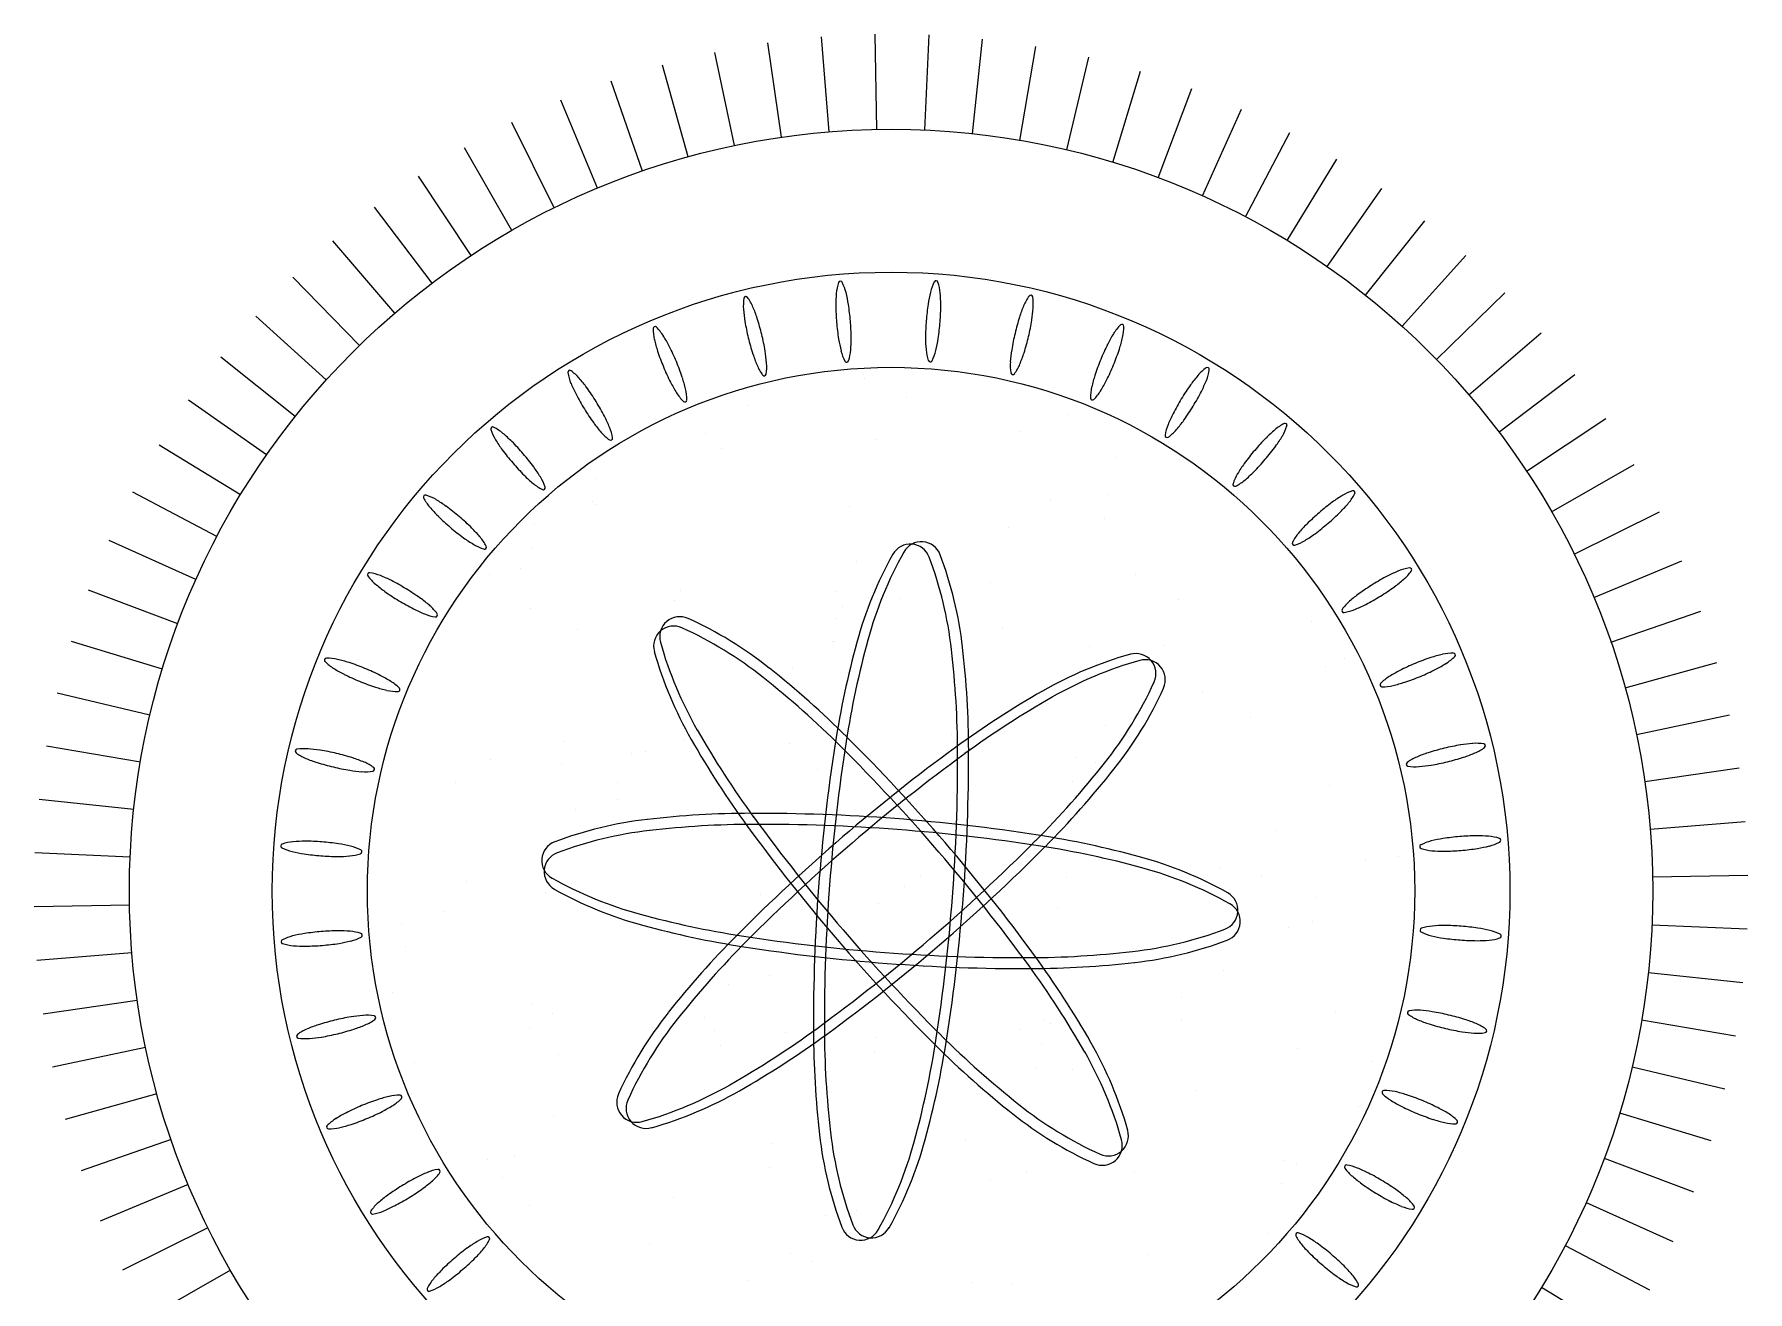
# Model space of a CAD drawing. Header units: millimetres. Extents: x 577 to 2337, y 236 to 943.
# Drawn here: x 748.008 to 749.727, y 696.23 to 697.491 of the extents above; entities that cross this region are included whole.
import ezdxf

# ---------------------------------------------------------------- set-up
doc = ezdxf.new("R2010")
doc.units = ezdxf.units.MM
doc.header["$LTSCALE"] = 0.01
doc.layers.add('06-Furn', color=4, linetype='Continuous')

# ---------------------------------------------------------------- blocks, each defined once
blk = doc.blocks.new('A$C05094BA9')
at = {"layer": '06-Furn', "color": 243}
for p, q in [((0.7497, 1.6156), (0.736, 1.7102)), ((0.7974, 1.621), (0.7896, 1.7162)), ((0.8453, 1.6234), (0.8436, 1.7189)), ((0.8933, 1.6228), (0.8976, 1.7182)), ((0.9412, 1.6192), (0.9514, 1.7141)), ((0.9887, 1.6125), (1.0049, 1.7067)), ((0.6558, 1.5959), (0.6303, 1.688)), ((0.7024, 1.6073), (0.6828, 1.7007)), ((1.0358, 1.6029), (1.0578, 1.6959)), ((0.61, 1.5817), (0.5788, 1.672)), ((1.0821, 1.5904), (1.1099, 1.6818)), ((0.5651, 1.5646), (0.5283, 1.6527)), ((1.1276, 1.575), (1.1611, 1.6644)), ((1.172, 1.5567), (1.211, 1.6439)), ((0.5214, 1.5447), (0.4791, 1.6304)), ((1.2151, 1.5357), (1.2596, 1.6203)), ((0.479, 1.5221), (0.4315, 1.605)), ((1.2569, 1.5121), (1.3066, 1.5936)), ((0.4382, 1.4969), (0.3855, 1.5766)), ((1.2971, 1.4858), (1.3518, 1.5641)), ((0.399, 1.4692), (0.3414, 1.5454)), ((1.3356, 1.4571), (1.3951, 1.5318)), ((0.3616, 1.4391), (0.2994, 1.5116)), ((1.3721, 1.426), (1.4362, 1.4969)), ((0.3262, 1.4067), (0.2595, 1.4751)), ((1.4067, 1.3927), (1.4751, 1.4594)), ((0.2929, 1.3721), (0.2221, 1.4362)), ((1.4391, 1.3573), (1.5116, 1.4195)), ((0.2618, 1.3356), (0.1871, 1.3951)), ((1.4692, 1.3199), (1.5454, 1.3775)), ((0.8327, 1.3732), (0.8327, 1.3732)), ((0.2331, 1.2971), (0.1548, 1.3518)), ((0.7156, 1.3463), (0.7156, 1.3463)), ((0.8745, 1.3548), (0.8745, 1.3548)), ((1.0368, 1.3379), (1.0368, 1.3379)), ((1.4969, 1.2807), (1.5766, 1.3334)), ((0.2069, 1.2569), (0.1253, 1.3066)), ((0.6736, 1.3189), (0.6736, 1.3189)), ((0.8441, 1.3122), (0.8441, 1.3122)), ((0.9891, 1.3202), (0.9891, 1.3202)), ((0.6891, 1.3036), (0.6891, 1.3036)), ((1.085, 1.2948), (1.085, 1.2948)), ((0.5632, 1.2734), (0.5632, 1.2734)), ((1.5221, 1.2399), (1.605, 1.2874)), ((0.1832, 1.2151), (0.0987, 1.2596)), ((1.0764, 1.2568), (1.0764, 1.2568)), ((0.5603, 1.2497), (0.5603, 1.2497)), ((0.564, 1.2473), (0.564, 1.2473)), ((0.8174, 1.2452), (0.8174, 1.2452)), ((1.0194, 1.252), (1.0194, 1.252)), ((1.5447, 1.1975), (1.6304, 1.2398)), ((0.5014, 1.2286), (0.5014, 1.2286)), ((0.9774, 1.2246), (0.9774, 1.2246)), ((1.0735, 1.2331), (1.0735, 1.2331)), ((0.1622, 1.172), (0.075, 1.211)), ((0.4985, 1.2045), (0.4985, 1.2045)), ((0.8247, 1.1903), (0.8247, 1.1903)), ((1.5646, 1.1538), (1.6527, 1.1906)), ((0.4565, 1.1771), (0.4565, 1.1771)), ((0.4875, 1.1829), (0.4875, 1.1829)), ((1.1044, 1.1767), (1.1044, 1.1767)), ((1.2665, 1.1856), (1.2665, 1.1856)), ((0.1439, 1.1276), (0.0545, 1.1611)), ((0.6485, 1.1614), (0.6485, 1.1614)), ((0.8045, 1.1601), (0.8045, 1.1601)), ((0.8679, 1.153), (0.8679, 1.153)), ((0.9594, 1.1687), (0.9594, 1.1687)), ((1.148, 1.1519), (1.148, 1.1519)), ((0.4974, 1.1432), (0.4974, 1.1432)), ((0.6424, 1.1512), (0.6424, 1.1512)), ((0.8108, 1.1445), (0.8108, 1.1445)), ((1.5817, 1.109), (1.672, 1.1402)), ((0.5449, 1.1217), (0.5449, 1.1217)), ((0.804, 1.1333), (0.804, 1.1333)), ((0.9718, 1.1231), (0.9718, 1.1231)), ((1.2813, 1.1302), (1.2813, 1.1302)), ((0.1285, 1.0821), (0.0372, 1.1099)), ((0.8011, 1.1096), (0.8011, 1.1096)), ((0.8023, 1.1102), (0.8023, 1.1102)), ((1.0582, 1.105), (1.0582, 1.105)), ((1.1341, 1.1062), (1.1341, 1.1062)), ((1.3172, 1.1166), (1.3172, 1.1166)), ((1.2951, 1.0848), (1.2951, 1.0848)), ((1.3143, 1.0929), (1.3143, 1.0929)), ((1.5959, 1.0631), (1.688, 1.0886)), ((0.7604, 1.0827), (0.7604, 1.0827)), ((0.116, 1.0358), (0.0231, 1.0578)), ((1.1718, 1.0586), (1.1718, 1.0586)), ((1.2198, 1.0331), (1.2198, 1.0331)), ((1.6073, 1.0165), (1.7007, 1.0361)), ((0.9198, 1.0166), (0.9198, 1.0166)), ((1.0748, 1.0251), (1.0748, 1.0251)), ((0.1064, 0.9887), (0.0122, 1.0049)), ((0.5315, 1.0098), (0.5315, 1.0098)), ((0.6127, 0.9996), (0.6127, 0.9996)), ((0.6508, 1.0112), (0.6508, 1.0112)), ((0.7577, 1.0076), (0.7577, 1.0076)), ((0.4578, 0.9911), (0.4578, 0.9911)), ((0.5287, 0.9861), (0.5287, 0.9861)), ((0.5987, 0.9969), (0.5987, 0.9969)), ((0.7857, 0.9815), (0.7857, 0.9815)), ((1.0448, 0.9931), (1.0448, 0.9931)), ((1.0642, 0.9884), (1.0642, 0.9884)), ((1.6156, 0.9692), (1.7102, 0.9829)), ((0.4225, 0.968), (0.4225, 0.968)), ((0.5853, 0.9683), (0.5853, 0.9683)), ((1.0419, 0.9694), (1.0419, 0.9694)), ((1.299, 0.9649), (1.299, 0.9649)), ((0.0998, 0.9412), (0.0048, 0.9514)), ((0.5848, 0.9512), (0.5848, 0.9512)), ((0.922, 0.9586), (0.922, 0.9586)), ((0.5433, 0.9409), (0.5433, 0.9409)), ((1.621, 0.9215), (1.7162, 0.9293)), ((1.2453, 0.9202), (1.2453, 0.9202)), ((0.0961, 0.8933), (0.0007, 0.8976)), ((1.3681, 0.894), (1.3681, 0.894)), ((1.0691, 0.8914), (1.0691, 0.8914)), ((1.1901, 0.8816), (1.1901, 0.8816)), ((1.3351, 0.8896), (1.3351, 0.8896)), ((0.4337, 0.8693), (0.4337, 0.8693)), ((0.873, 0.8641), (0.873, 0.8641)), ((0.8891, 0.874), (0.8891, 0.874)), ((1.0352, 0.873), (1.0352, 0.873)), ((1.2315, 0.8745), (1.2315, 0.8745)), ((1.6234, 0.8736), (1.7189, 0.8753)), ((0.0955, 0.8453), (0, 0.8436)), ((0.5133, 0.8581), (0.5133, 0.8581)), ((0.5731, 0.8475), (0.5731, 0.8475)), ((0.7281, 0.8561), (0.7281, 0.8561)), ((0.7695, 0.8459), (0.7695, 0.8459)), ((0.8471, 0.8465), (0.8471, 0.8465)), ((1.2856, 0.853), (1.2856, 0.853)), ((0.3682, 0.8265), (0.3682, 0.8265)), ((0.411, 0.8386), (0.411, 0.8386)), ((1.0266, 0.8414), (1.0266, 0.8414)), ((1.2827, 0.8293), (1.2827, 0.8293)), ((1.6228, 0.8256), (1.7182, 0.8214)), ((1.2585, 0.8225), (1.2585, 0.8225)), ((0.0979, 0.7974), (0.0027, 0.7896)), ((0.3727, 0.8035), (0.3727, 0.8035)), ((0.7376, 0.775), (0.7376, 0.775)), ((1.193, 0.7796), (1.193, 0.7796)), ((1.6192, 0.7777), (1.7141, 0.7675)), ((0.3589, 0.7578), (0.3589, 0.7578)), ((0.696, 0.7652), (0.696, 0.7652)), ((0.1033, 0.7497), (0.0088, 0.736)), ((0.4999, 0.7462), (0.4999, 0.7462)), ((1.151, 0.7522), (1.151, 0.7522)), ((0.497, 0.7225), (0.497, 0.7225)), ((0.5198, 0.7363), (0.5198, 0.7363)), ((0.672, 0.7321), (0.672, 0.7321)), ((1.0131, 0.7295), (1.0131, 0.7295)), ((1.0193, 0.7269), (1.0193, 0.7269)), ((1.1505, 0.7295), (1.1505, 0.7295)), ((1.3055, 0.7381), (1.3055, 0.7381)), ((1.6125, 0.7302), (1.7067, 0.714)), ((0.6822, 0.7195), (0.6822, 0.7195)), ((0.7541, 0.7179), (0.7541, 0.7179)), ((0.8434, 0.7126), (0.8434, 0.7126)), ((0.9884, 0.7206), (0.9884, 0.7206)), ((1.0103, 0.7058), (1.0103, 0.7058)), ((0.1117, 0.7024), (0.0182, 0.6828)), ((0.5263, 0.6951), (0.5263, 0.6951)), ((0.63, 0.7047), (0.63, 0.7047)), ((0.6885, 0.704), (0.6885, 0.704)), ((0.8431, 0.698), (0.8431, 0.698)), ((1.2674, 0.7012), (1.2674, 0.7012)), ((1.3426, 0.6886), (1.3426, 0.6886)), ((0.3814, 0.6871), (0.3814, 0.6871)), ((1.0055, 0.6812), (1.0055, 0.6812)), ((1.0414, 0.6806), (1.0414, 0.6806)), ((1.6029, 0.6831), (1.6959, 0.6611)), ((0.123, 0.6558), (0.031, 0.6303)), ((1.1664, 0.6597), (1.1664, 0.6597)), ((0.9759, 0.6378), (0.9759, 0.6378)), ((1.3288, 0.6428), (1.3288, 0.6428)), ((1.5904, 0.6368), (1.6818, 0.609)), ((0.5205, 0.6331), (0.5205, 0.6331)), ((0.1373, 0.61), (0.047, 0.5788)), ((0.7407, 0.606), (0.7407, 0.606)), ((0.9339, 0.6104), (0.9339, 0.6104)), ((0.4549, 0.5903), (0.4549, 0.5903)), ((0.4817, 0.5944), (0.4817, 0.5944)), ((1.2539, 0.5893), (1.2539, 0.5893)), ((1.2659, 0.586), (1.2659, 0.586)), ((1.575, 0.5914), (1.6644, 0.5578)), ((0.47, 0.5718), (0.47, 0.5718)), ((0.7379, 0.5823), (0.7379, 0.5823)), ((0.9588, 0.569), (0.9588, 0.569)), ((0.9949, 0.5778), (0.9949, 0.5778)), ((1.1037, 0.577), (1.1037, 0.577)), ((0.1543, 0.5651), (0.0662, 0.5283)), ((0.6417, 0.5515), (0.6417, 0.5515)), ((1.2511, 0.5656), (1.2511, 0.5656)), ((0.4967, 0.5435), (0.4967, 0.5435)), ((0.7933, 0.5335), (0.7933, 0.5335)), ((0.8244, 0.5388), (0.8244, 0.5388)), ((1.5567, 0.547), (1.6439, 0.5079)), ((0.1742, 0.5214), (0.0886, 0.4791)), ((0.4562, 0.5261), (0.4562, 0.5261)), ((1.2378, 0.516), (1.2378, 0.516)), ((0.6171, 0.5046), (0.6171, 0.5046)), ((1.5357, 0.5038), (1.6203, 0.4593)), ((0.7588, 0.496), (0.7588, 0.496)), ((0.7795, 0.4878), (0.7795, 0.4878)), ((1.1166, 0.4952), (1.1166, 0.4952)), ((0.1968, 0.479), (0.114, 0.4315)), ((0.7168, 0.4685), (0.7168, 0.4685)), ((0.9404, 0.4663), (0.9404, 0.4663)), ((0.9815, 0.4659), (0.9815, 0.4659)), ((1.5121, 0.462), (1.5936, 0.4124))]:
    blk.add_line(p, q, dxfattribs=at)
for radius in [0.7641, 0.6208, 0.5253]:
    blk.add_circle((0.8595, 0.8595), radius, dxfattribs=at)
for centre, radius, start, end in [((0.8549, 1.4545), 0.0505, 162.2916, 174.9858), ((0.8087, 1.4693), 0.00199, 94.6588, 162.2916), ((0.8087, 1.4693), 0.00199, 27.0261, 94.6588), ((0.7654, 1.4472), 0.0505, 14.3319, 27.0261), ((0.948, 1.4479), 0.0505, 153.2916, 165.9858), ((0.9047, 1.4697), 0.00199, 85.6588, 153.2916), ((0.9047, 1.4697), 0.00199, 18.0261, 85.6588), ((0.8585, 1.4547), 0.0505, 5.3319, 18.0261), ((0.7618, 1.4465), 0.0505, 171.2916, 183.9858), ((0.7139, 1.4538), 0.00199, 103.6588, 171.2916), ((0.7139, 1.4538), 0.00199, 36.0261, 103.6588), ((0.6746, 1.4253), 0.0505, 23.3319, 36.0261), ((0.608, 1.3965), 0.1231, 17.6974, 23.3319), ((0.9272, 1.4482), 0.1231, 174.9858, 180.6203), ((1.0437, 1.4494), 0.2396, 180.6203, 184.6588), ((0.6951, 1.4293), 0.1231, 8.6974, 14.3319), ((0.5799, 1.4117), 0.2396, 4.6588, 8.6974), ((1.1337, 1.4134), 0.2396, 171.6203, 175.6588), ((1.0185, 1.4303), 0.1231, 165.9858, 171.6203), ((0.6698, 1.4486), 0.2396, 355.6588, 359.6974), ((0.7862, 1.448), 0.1231, 359.6974, 5.3319), ((1.1058, 1.3984), 0.1231, 156.9858, 162.6203), ((1.039, 1.4268), 0.0505, 144.2916, 156.9858), ((0.9996, 1.4551), 0.00199, 76.6588, 144.2916), ((0.9996, 1.4551), 0.00199, 9.0261, 76.6588), ((0.8792, 1.4522), 0.1231, 350.6974, 356.3319), ((0.9517, 1.4475), 0.0505, 356.3319, 9.0261), ((0.8343, 1.4515), 0.1231, 183.9858, 189.6203), ((0.9491, 1.471), 0.2396, 189.6203, 193.6588), ((0.497, 1.3611), 0.2396, 13.6588, 17.6974), ((1.0437, 1.4494), 0.2396, 184.6588, 188.6974), ((0.5799, 1.4117), 0.2396, 0.6203, 4.6588), ((1.1337, 1.4134), 0.2396, 175.6588, 179.6974), ((0.6698, 1.4486), 0.2396, 351.6203, 355.6588), ((1.217, 1.3636), 0.2396, 162.6203, 166.6588), ((0.7643, 1.471), 0.2396, 346.6588, 350.6974), ((1.1255, 1.3918), 0.0505, 135.2916, 147.9858), ((1.091, 1.4259), 0.00199, 67.6588, 135.2916), ((1.091, 1.4259), 0.00199, 0.0261, 67.6588), ((0.6227, 1.4237), 0.00199, 112.6588, 180.2916), ((0.6712, 1.424), 0.0505, 180.2916, 192.9858), ((0.6227, 1.4237), 0.00199, 45.0261, 112.6588), ((0.742, 1.4403), 0.1231, 192.9858, 198.6203), ((0.5884, 1.3894), 0.0505, 32.3319, 45.0261), ((0.527, 1.3506), 0.1231, 26.6974, 32.3319), ((0.9491, 1.471), 0.2396, 193.6588, 197.6974), ((0.497, 1.3611), 0.2396, 9.6203, 13.6588), ((0.9286, 1.4318), 0.1231, 188.6974, 194.3319), ((0.6964, 1.4129), 0.1231, 354.9858, 0.6203), ((1.0172, 1.414), 0.1231, 179.6974, 185.3319), ((0.785, 1.4316), 0.1231, 345.9858, 351.6203), ((1.217, 1.3636), 0.2396, 166.6588, 170.6974), ((0.7643, 1.471), 0.2396, 342.6203, 346.6588), ((1.1871, 1.3533), 0.1231, 147.9858, 153.6203), ((0.9717, 1.4418), 0.1231, 341.6974, 347.3319), ((1.0425, 1.4259), 0.0505, 347.3319, 0.0261), ((0.8523, 1.4775), 0.2396, 198.6203, 202.6588), ((0.423, 1.2983), 0.2396, 22.6588, 26.6974), ((0.8382, 1.4356), 0.1231, 197.6974, 203.3319), ((0.6118, 1.3806), 0.1231, 3.9858, 9.6203), ((0.8582, 1.4139), 0.0505, 194.3319, 207.0261), ((0.7688, 1.4066), 0.0505, 342.2916, 354.9858), ((0.9449, 1.4072), 0.0505, 185.3319, 198.0261), ((0.8555, 1.414), 0.0505, 333.2916, 345.9858), ((1.102, 1.3825), 0.1231, 170.6974, 176.3319), ((0.8754, 1.4362), 0.1231, 336.9858, 342.6203), ((1.2914, 1.3015), 0.2396, 157.6588, 161.6974), ((1.2914, 1.3015), 0.2396, 153.6203, 157.6588), ((0.8611, 1.4784), 0.2396, 337.6588, 341.6974), ((0.5373, 1.3798), 0.00199, 121.6588, 189.2916), ((0.5852, 1.3876), 0.0505, 189.2916, 201.9858), ((0.5373, 1.3798), 0.00199, 54.0261, 121.6588), ((0.5088, 1.3405), 0.0505, 41.3319, 54.0261), ((0.8523, 1.4775), 0.2396, 202.6588, 206.6974), ((0.423, 1.2983), 0.2396, 18.6203, 22.6588), ((0.7715, 1.4068), 0.0505, 203.3319, 216.0261), ((0.7322, 1.3783), 0.00199, 216.0261, 283.6588), ((0.7322, 1.3783), 0.00199, 283.6588, 351.2916), ((0.6843, 1.3856), 0.0505, 351.2916, 3.9858), ((0.815, 1.3918), 0.00199, 207.0261, 274.6588), ((0.815, 1.3918), 0.00199, 274.6588, 342.2916), ((0.8988, 1.3922), 0.00199, 198.0261, 265.6588), ((0.8988, 1.3922), 0.00199, 265.6588, 333.2916), ((1.0296, 1.3871), 0.0505, 176.3319, 189.0261), ((0.9817, 1.3795), 0.00199, 189.0261, 256.6588), ((0.9817, 1.3795), 0.00199, 256.6588, 324.2916), ((0.9423, 1.4078), 0.0505, 324.2916, 336.9858), ((1.1809, 1.3381), 0.1231, 161.6974, 167.3319), ((0.8611, 1.4784), 0.2396, 333.6203, 337.6588), ((1.2603, 1.2959), 0.1231, 138.9858, 144.6203), ((1.2055, 1.3436), 0.0505, 126.2916, 138.9858), ((1.1768, 1.3827), 0.00199, 58.6588, 126.2916), ((1.1289, 1.3903), 0.0505, 338.3319, 351.0261), ((1.1768, 1.3827), 0.00199, 351.0261, 58.6588), ((0.6526, 1.4148), 0.1231, 201.9858, 207.6203), ((0.4543, 1.2925), 0.1231, 35.6974, 41.3319), ((0.3597, 1.2246), 0.2396, 31.6588, 35.6974), ((0.7483, 1.4252), 0.1231, 206.6974, 212.3319), ((0.6869, 1.3863), 0.0505, 212.3319, 225.0261), ((0.5334, 1.3354), 0.1231, 12.9858, 18.6203), ((0.6041, 1.3518), 0.0505, 0.2916, 12.9858), ((1.11, 1.354), 0.0505, 167.3319, 180.0261), ((1.027, 1.3881), 0.0505, 315.2916, 327.9858), ((0.9654, 1.4266), 0.1231, 327.9858, 333.6203), ((1.3553, 1.2285), 0.2396, 144.6203, 148.6588), ((0.9579, 1.4705), 0.2396, 328.6588, 332.6974), ((1.0614, 1.4171), 0.1231, 332.6974, 338.3319), ((0.7558, 1.4688), 0.2396, 207.6203, 211.6588), ((0.7558, 1.4688), 0.2396, 211.6588, 215.6974), ((0.3597, 1.2246), 0.2396, 27.6203, 31.6588), ((0.6526, 1.352), 0.00199, 225.0261, 292.6588), ((0.6526, 1.352), 0.00199, 292.6588, 0.2916), ((1.0615, 1.354), 0.00199, 180.0261, 247.6588), ((1.0615, 1.354), 0.00199, 247.6588, 315.2916), ((1.3553, 1.2285), 0.2396, 148.6588, 152.6974), ((0.9579, 1.4705), 0.2396, 324.6203, 328.6588), ((0.4599, 1.323), 0.00199, 130.6588, 198.2916), ((0.4599, 1.323), 0.00199, 63.0261, 130.6588), ((0.4379, 1.2797), 0.0505, 50.3319, 63.0261), ((0.6612, 1.4008), 0.1231, 215.6974, 221.3319), ((0.4629, 1.2786), 0.1231, 21.9858, 27.6203), ((0.5303, 1.3058), 0.0505, 9.2916, 21.9858), ((1.1843, 1.3087), 0.0505, 158.3319, 171.0261), ((1.2518, 1.2819), 0.1231, 152.6974, 158.3319), ((1.0529, 1.4031), 0.1231, 318.9858, 324.6203), ((1.277, 1.2835), 0.0505, 117.2916, 129.9858), ((1.2086, 1.3416), 0.0505, 329.3319, 342.0261), ((1.2548, 1.3266), 0.00199, 49.6588, 117.2916), ((1.2548, 1.3266), 0.00199, 342.0261, 49.6588), ((0.506, 1.3382), 0.0505, 198.2916, 210.9858), ((0.5682, 1.3756), 0.1231, 210.9858, 216.6203), ((0.3915, 1.2238), 0.1231, 44.6974, 50.3319), ((0.3088, 1.1419), 0.2396, 40.6588, 44.6974), ((0.6066, 1.3529), 0.0505, 221.3319, 234.0261), ((0.5781, 1.3136), 0.00199, 234.0261, 301.6588), ((0.5781, 1.3136), 0.00199, 301.6588, 9.2916), ((1.1364, 1.3163), 0.00199, 171.0261, 238.6588), ((1.1364, 1.3163), 0.00199, 238.6588, 306.2916), ((1.1077, 1.3554), 0.0505, 306.2916, 318.9858), ((1.4069, 1.1464), 0.2396, 135.6203, 139.6588), ((1.3237, 1.2278), 0.1231, 129.9858, 135.6203), ((1.1461, 1.3786), 0.1231, 323.6974, 329.3319), ((0.6617, 1.4451), 0.2396, 216.6203, 220.6588), ((0.3088, 1.1419), 0.2396, 36.6203, 40.6588), ((1.4069, 1.1464), 0.2396, 139.6588, 143.6974), ((1.0523, 1.4476), 0.2396, 315.6203, 319.6588), ((1.0523, 1.4476), 0.2396, 319.6588, 323.6974), ((0.6617, 1.4451), 0.2396, 220.6588, 224.6974), ((0.5789, 1.3631), 0.1231, 224.6974, 230.3319), ((0.4022, 1.2114), 0.1231, 30.9858, 36.6203), ((0.4645, 1.2488), 0.0505, 18.2916, 30.9858), ((1.2506, 1.2524), 0.0505, 149.3319, 162.0261), ((1.313, 1.2153), 0.1231, 143.6974, 149.3319), ((1.1355, 1.3661), 0.1231, 309.9858, 315.6203), ((0.3923, 1.2548), 0.00199, 139.6588, 207.2916), ((0.3923, 1.2548), 0.00199, 72.0261, 139.6588), ((0.3774, 1.2086), 0.0505, 59.3319, 72.0261), ((0.5326, 1.3072), 0.0505, 230.3319, 243.0261), ((0.5106, 1.264), 0.00199, 243.0261, 310.6588), ((0.5106, 1.264), 0.00199, 310.6588, 18.2916), ((1.2044, 1.2674), 0.00199, 162.0261, 229.6588), ((1.2044, 1.2674), 0.00199, 229.6588, 297.2916), ((1.1822, 1.3105), 0.0505, 297.2916, 309.9858), ((1.3756, 1.1507), 0.1231, 120.9858, 126.6203), ((1.3382, 1.213), 0.0505, 108.2916, 120.9858), ((1.2797, 1.281), 0.0505, 320.3319, 333.0261), ((1.323, 1.259), 0.00199, 40.6588, 108.2916), ((1.323, 1.259), 0.00199, 333.0261, 40.6588), ((0.4354, 1.277), 0.0505, 207.2916, 219.9858), ((0.4911, 1.3237), 0.1231, 219.9858, 225.6203), ((0.3403, 1.1461), 0.1231, 53.6974, 59.3319), ((0.2714, 1.0523), 0.2396, 49.6588, 53.6974), ((1.4451, 1.0572), 0.2396, 130.6588, 134.6974), ((1.4451, 1.0572), 0.2396, 126.6203, 130.6588), ((1.1419, 1.4102), 0.2396, 310.6588, 314.6974), ((1.2238, 1.3274), 0.1231, 314.6974, 320.3319), ((0.5725, 1.4069), 0.2396, 225.6203, 229.6588), ((0.5725, 1.4069), 0.2396, 229.6588, 233.6974), ((0.2714, 1.0523), 0.2396, 45.6203, 49.6588), ((0.3528, 1.1355), 0.1231, 39.9858, 45.6203), ((1.3631, 1.14), 0.1231, 134.6974, 140.3319), ((1.1419, 1.4102), 0.2396, 306.6203, 310.6588), ((0.5036, 1.313), 0.1231, 233.6974, 239.3319), ((0.4665, 1.2506), 0.0505, 239.3319, 252.0261), ((0.4085, 1.1822), 0.0505, 27.2916, 39.9858), ((0.4516, 1.2044), 0.00199, 319.6588, 27.2916), ((0.8789, 1.1874), 0.0201, 85.6588, 150.7547), ((0.89, 1.1897), 0.0201, 85.6588, 150.7547), ((0.8789, 1.1874), 0.0201, 20.563, 85.6588), ((0.89, 1.1897), 0.0201, 20.563, 85.6588), ((1.264, 1.2084), 0.00199, 153.0261, 220.6588), ((1.3072, 1.1864), 0.0505, 140.3319, 153.0261), ((1.264, 1.2084), 0.00199, 220.6588, 288.2916), ((1.2488, 1.2544), 0.0505, 288.2916, 300.9858), ((1.2114, 1.3167), 0.1231, 300.9858, 306.6203), ((0.4516, 1.2044), 0.00199, 252.0261, 319.6588), ((1.2028, 1.006), 0.3914, 150.7547, 164.7733), ((1.2139, 1.0083), 0.3914, 150.7547, 164.7733), ((0.5313, 1.057), 0.3914, 6.5444, 20.563), ((0.5424, 1.0593), 0.3914, 6.5444, 20.563), ((0.3362, 1.1768), 0.00199, 148.6588, 216.2916), ((0.3362, 1.1768), 0.00199, 81.0261, 148.6588), ((0.3753, 1.2055), 0.0505, 216.2916, 228.9858), ((0.3287, 1.1289), 0.0505, 68.3319, 81.0261), ((0.3019, 1.0614), 0.1231, 62.6974, 68.3319), ((0.2484, 0.9579), 0.2396, 58.6588, 62.6974), ((1.4688, 0.9632), 0.2396, 117.6203, 121.6588), ((1.4148, 1.0664), 0.1231, 111.9858, 117.6203), ((1.2925, 1.2646), 0.1231, 305.6974, 311.3319), ((1.3876, 1.1337), 0.0505, 99.2916, 111.9858), ((1.3405, 1.2101), 0.0505, 311.3319, 324.0261), ((1.3798, 1.1816), 0.00199, 31.6588, 99.2916), ((1.3798, 1.1816), 0.00199, 324.0261, 31.6588), ((0.423, 1.2603), 0.1231, 228.9858, 234.6203), ((0.4904, 1.3553), 0.2396, 234.6203, 238.6588), ((0.2484, 0.9579), 0.2396, 54.6203, 58.6588), ((0.3159, 1.0529), 0.1231, 48.9858, 54.6203), ((1.4008, 1.0578), 0.1231, 125.6974, 131.3319), ((1.4688, 0.9632), 0.2396, 121.6588, 125.6974), ((1.2246, 1.3592), 0.2396, 297.6203, 301.6588), ((1.2246, 1.3592), 0.2396, 301.6588, 305.6974), ((0.4904, 1.3553), 0.2396, 238.6588, 242.6974), ((0.437, 1.2518), 0.1231, 242.6974, 248.3319), ((0.4102, 1.1843), 0.0505, 248.3319, 261.0261), ((0.3635, 1.1077), 0.0505, 36.2916, 48.9858), ((0.4026, 1.1364), 0.00199, 261.0261, 328.6588), ((0.4026, 1.1364), 0.00199, 328.6588, 36.2916), ((0.6475, 1.1145), 0.0201, 65.563, 130.6588), ((1.3136, 1.1408), 0.00199, 144.0261, 211.6588), ((1.3136, 1.1408), 0.00199, 211.6588, 279.2916), ((1.3529, 1.1123), 0.0505, 131.3319, 144.0261), ((1.3058, 1.1887), 0.0505, 279.2916, 291.9858), ((1.2786, 1.256), 0.1231, 291.9858, 297.6203), ((0.6414, 1.1051), 0.0201, 130.6588, 195.7547), ((0.6475, 1.1145), 0.0201, 130.6588, 195.7547), ((0.6414, 1.1051), 0.0201, 65.563, 130.6588), ((0.4878, 0.7671), 0.3914, 51.5444, 65.563), ((0.4939, 0.7766), 0.3914, 51.5444, 65.563), ((1.0048, 1.2153), 0.3914, 195.7547, 209.7733), ((1.7342, 0.8614), 0.9421, 164.7733, 171.1045), ((1.7452, 0.8637), 0.9421, 164.7733, 171.1045), ((-0.0158, 0.9942), 0.9421, 0.2132, 6.5444), ((-0.0047, 0.9965), 0.9421, 0.2132, 6.5444), ((0.293, 1.091), 0.00199, 157.6588, 225.2916), ((0.293, 1.091), 0.00199, 90.0261, 157.6588), ((0.3272, 1.1255), 0.0505, 225.2916, 237.9858), ((0.2931, 1.0425), 0.0505, 77.3319, 90.0261), ((0.2771, 0.9717), 0.1231, 71.6974, 77.3319), ((0.2406, 0.8611), 0.2396, 67.6588, 71.6974), ((0.9987, 1.2059), 0.3914, 195.7547, 209.7733), ((0.1515, 0.3453), 0.9421, 45.2132, 51.5444), ((1.2059, 0.7203), 0.3914, 105.7547, 119.7733), ((1.2153, 0.7141), 0.3914, 105.7547, 119.7733), ((1.1051, 1.0776), 0.0201, 40.6588, 105.7547), ((1.1145, 1.0714), 0.0201, 40.6588, 105.7547), ((1.1051, 1.0776), 0.0201, 335.563, 40.6588), ((1.1145, 1.0714), 0.0201, 335.563, 40.6588), ((1.4775, 0.8666), 0.2396, 112.6588, 116.6974), ((1.4775, 0.8666), 0.2396, 108.6203, 112.6588), ((1.4403, 0.9769), 0.1231, 102.9858, 108.6203), ((1.3506, 1.1919), 0.1231, 296.6974, 302.3319), ((1.424, 1.0477), 0.0505, 90.2916, 102.9858), ((1.3894, 1.1305), 0.0505, 302.3319, 315.0261), ((1.4237, 1.0962), 0.00199, 22.6588, 90.2916), ((1.4237, 1.0962), 0.00199, 315.0261, 22.6588), ((0.3657, 1.1871), 0.1231, 237.9858, 243.6203), ((0.4174, 1.2914), 0.2396, 243.6203, 247.6588), ((0.4174, 1.2914), 0.2396, 247.6588, 251.6974), ((0.2406, 0.8611), 0.2396, 63.6203, 67.6588), ((0.2923, 0.9654), 0.1231, 57.9858, 63.6203), ((0.3308, 1.027), 0.0505, 45.2916, 57.9858), ((0.1453, 0.3359), 0.9421, 45.2132, 51.5444), ((0.7671, 1.2311), 0.3914, 321.5444, 335.563), ((1.352, 1.0663), 0.00199, 135.0261, 202.6588), ((1.3863, 1.032), 0.0505, 122.3319, 135.0261), ((1.4252, 0.9706), 0.1231, 116.6974, 122.3319), ((1.3354, 1.1856), 0.1231, 282.9858, 288.6203), ((1.2983, 1.2959), 0.2396, 288.6203, 292.6588), ((1.2983, 1.2959), 0.2396, 292.6588, 296.6974), ((0.3808, 1.1809), 0.1231, 251.6974, 257.3319), ((0.3649, 1.11), 0.0505, 257.3319, 270.0261), ((0.3649, 1.0615), 0.00199, 270.0261, 337.6588), ((0.3649, 1.0615), 0.00199, 337.6588, 45.2916), ((1.4793, 0.2423), 0.9421, 119.7733, 126.1045), ((1.4888, 0.2361), 0.9421, 119.7733, 126.1045), ((0.7766, 1.225), 0.3914, 321.5444, 335.563), ((1.352, 1.0663), 0.00199, 202.6588, 270.2916), ((1.3518, 1.1148), 0.0505, 270.2916, 282.9858), ((1.4828, 1.4888), 0.9421, 209.7733, 216.1045), ((0.2638, 0.9996), 0.00199, 99.0261, 166.6588), ((0.2638, 0.9996), 0.00199, 166.6588, 234.2916), ((0.2921, 1.039), 0.0505, 234.2916, 246.9858), ((0.2714, 0.9517), 0.0505, 86.3319, 99.0261), ((0.2667, 0.8792), 0.1231, 80.6974, 86.3319), ((0.2479, 0.7643), 0.2396, 76.6588, 80.6974), ((0.2479, 0.7643), 0.2396, 72.6203, 76.6588), ((1.4767, 1.4793), 0.9421, 209.7733, 216.1045), ((2.6012, 0.7257), 1.8196, 171.1045, 175.6588), ((2.6122, 0.728), 1.8196, 171.1045, 175.6588), ((-0.4729, -0.287), 1.8196, 40.6588, 45.2132), ((1.9964, -0.4667), 1.8196, 126.1045, 130.6588), ((-0.4667, -0.2775), 1.8196, 40.6588, 45.2132), ((2.0059, -0.4729), 1.8196, 126.1045, 130.6588), ((-0.8933, 0.9909), 1.8196, 355.6588, 0.2132), ((-0.8823, 0.9933), 1.8196, 355.6588, 0.2132), ((1.4356, 0.8808), 0.1231, 107.6974, 113.3319), ((1.471, 0.7698), 0.2396, 103.6588, 107.6974), ((1.471, 0.7698), 0.2396, 99.6203, 103.6588), ((1.4515, 0.8846), 0.1231, 93.9858, 99.6203), ((1.3965, 1.111), 0.1231, 287.6974, 293.3319), ((1.4465, 0.9571), 0.0505, 81.2916, 93.9858), ((1.4253, 1.0443), 0.0505, 293.3319, 306.0261), ((1.4538, 1.005), 0.00199, 13.6588, 81.2916), ((1.4538, 1.005), 0.00199, 306.0261, 13.6588), ((0.3205, 1.1058), 0.1231, 246.9858, 252.6203), ((0.3553, 1.217), 0.2396, 252.6203, 256.6588), ((0.3553, 1.217), 0.2396, 256.6588, 260.6974), ((0.3365, 1.102), 0.1231, 260.6974, 266.3319), ((0.2827, 0.8754), 0.1231, 66.9858, 72.6203), ((0.3111, 0.9423), 0.0505, 54.2916, 66.9858), ((0.3394, 0.9817), 0.00199, 279.0261, 346.6588), ((0.3394, 0.9817), 0.00199, 346.6588, 54.2916), ((0.3359, 1.5736), 0.9421, 315.2132, 321.5444), ((0.3453, 1.5675), 0.9421, 315.2132, 321.5444), ((1.3783, 0.9867), 0.00199, 126.0261, 193.6588), ((1.3783, 0.9867), 0.00199, 193.6588, 261.2916), ((1.4068, 0.9475), 0.0505, 113.3319, 126.0261), ((1.3856, 1.0346), 0.0505, 261.2916, 273.9858), ((1.3806, 1.1071), 0.1231, 273.9858, 279.6203), ((1.3611, 1.2219), 0.2396, 279.6203, 283.6588), ((1.3611, 1.2219), 0.2396, 283.6588, 287.6974), ((0.3318, 1.0296), 0.0505, 266.3319, 279.0261), ((0.6596, 0.5424), 0.3914, 96.5444, 110.563), ((0.7224, -0.0047), 0.9421, 90.2132, 96.5444), ((0.7257, -0.8823), 1.8196, 85.6588, 90.2132), ((2.1918, 2.0059), 1.8196, 216.1045, 220.6588), ((0.7257, -0.8823), 1.8196, 81.1045, 85.6588), ((0.662, 0.5313), 0.3914, 96.5444, 110.563), ((0.7247, -0.0158), 0.9421, 90.2132, 96.5444), ((1.9964, -0.4667), 1.8196, 130.6588, 135.2132), ((2.1857, 1.9964), 1.8196, 216.1045, 220.6588), ((0.728, -0.8933), 1.8196, 85.6588, 90.2132), ((0.728, -0.8933), 1.8196, 81.1045, 85.6588), ((0.8614, -0.0153), 0.9421, 74.7733, 81.1045), ((1.4318, 0.7904), 0.1231, 98.6974, 104.3319), ((1.4494, 0.6752), 0.2396, 94.6588, 98.6974), ((1.4494, 0.6752), 0.2396, 90.6203, 94.6588), ((1.4482, 0.7917), 0.1231, 84.9858, 90.6203), ((1.4545, 0.8641), 0.0505, 72.2916, 84.9858), ((1.4693, 0.9103), 0.00199, 4.6588, 72.2916), ((0.2492, 0.9047), 0.00199, 108.0261, 175.6588), ((0.2492, 0.9047), 0.00199, 175.6588, 243.2916), ((0.271, 0.948), 0.0505, 243.2916, 255.9858), ((0.2642, 0.8585), 0.0505, 95.3319, 108.0261), ((0.2886, 1.0185), 0.1231, 255.9858, 261.6203), ((0.271, 0.7862), 0.1231, 89.6974, 95.3319), ((0.3056, 1.1337), 0.2396, 261.6203, 265.6588), ((0.2703, 0.6698), 0.2396, 85.6588, 89.6974), ((0.3056, 1.1337), 0.2396, 265.6588, 269.6974), ((0.2703, 0.6698), 0.2396, 81.6203, 85.6588), ((0.3049, 1.0172), 0.1231, 269.6974, 275.3319), ((0.2873, 0.785), 0.1231, 75.9858, 81.6203), ((0.3117, 0.9449), 0.0505, 275.3319, 288.0261), ((0.3049, 0.8555), 0.0505, 63.2916, 75.9858), ((0.3267, 0.8988), 0.00199, 288.0261, 355.6588), ((0.3267, 0.8988), 0.00199, 355.6588, 63.2916), ((0.5292, 0.89), 0.0201, 110.563, 175.6588), ((0.5316, 0.8789), 0.0201, 110.563, 175.6588), ((2.0059, -0.4729), 1.8196, 130.6588, 135.2132), ((-0.287, 2.1918), 1.8196, 310.6588, 315.2132), ((-0.4729, -0.287), 1.8196, 36.1045, 40.6588), ((-0.2775, 2.1857), 1.8196, 310.6588, 315.2132), ((-0.4667, -0.2775), 1.8196, 36.1045, 40.6588), ((0.8637, -0.0263), 0.9421, 74.7733, 81.1045), ((1.3918, 0.904), 0.00199, 117.0261, 184.6588), ((1.3918, 0.904), 0.00199, 184.6588, 252.2916), ((1.4139, 0.8607), 0.0505, 104.3319, 117.0261), ((1.4066, 0.9502), 0.0505, 252.2916, 264.9858), ((1.4129, 1.0225), 0.1231, 264.9858, 270.6203), ((1.4117, 1.139), 0.2396, 270.6203, 274.6588), ((1.4117, 1.139), 0.2396, 274.6588, 278.6974), ((1.4293, 1.0239), 0.1231, 278.6974, 284.3319), ((1.4472, 0.9535), 0.0505, 284.3319, 297.0261), ((1.4693, 0.9103), 0.00199, 297.0261, 4.6588), ((0.5292, 0.89), 0.0201, 175.6588, 240.7547), ((0.5316, 0.8789), 0.0201, 175.6588, 240.7547), ((1.006, 0.5161), 0.3914, 60.7547, 74.7733), ((1.0083, 0.505), 0.3914, 60.7547, 74.7733), ((0.7106, 1.2139), 0.3914, 240.7547, 254.7733), ((0.7129, 1.2028), 0.3914, 240.7547, 254.7733), ((2.6012, 0.7257), 1.8196, 175.6588, 180.2132), ((2.6122, 0.728), 1.8196, 175.6588, 180.2132), ((-0.8933, 0.9909), 1.8196, 351.1045, 355.6588), ((-0.8823, 0.9933), 1.8196, 351.1045, 355.6588), ((1.1874, 0.84), 0.0201, 355.6588, 60.7547), ((1.1897, 0.829), 0.0201, 355.6588, 60.7547), ((0.8552, 1.7452), 0.9421, 254.7733, 261.1045), ((0.8576, 1.7342), 0.9421, 254.7733, 261.1045), ((1.1874, 0.84), 0.0201, 290.563, 355.6588), ((1.1897, 0.829), 0.0201, 290.563, 355.6588), ((0.2496, 0.8087), 0.00199, 117.0261, 184.6588), ((0.2496, 0.8087), 0.00199, 184.6588, 252.2916), ((0.2717, 0.7654), 0.0505, 104.3319, 117.0261), ((0.2897, 0.6951), 0.1231, 98.6974, 104.3319), ((0.3073, 0.5799), 0.2396, 94.6588, 98.6974), ((0.3073, 0.5799), 0.2396, 90.6203, 94.6588), ((0.306, 0.6964), 0.1231, 84.9858, 90.6203), ((0.2871, 0.9286), 0.1231, 278.6974, 284.3319), ((0.3124, 0.7688), 0.0505, 72.2916, 84.9858), ((0.3051, 0.8582), 0.0505, 284.3319, 297.0261), ((0.3271, 0.815), 0.00199, 4.6588, 72.2916), ((0.3271, 0.815), 0.00199, 297.0261, 4.6588), ((1.3736, 0.1515), 0.9421, 135.2132, 141.5444), ((1.3831, 0.1453), 0.9421, 135.2132, 141.5444), ((0.9909, 2.6122), 1.8196, 261.1045, 265.6588), ((-0.287, 2.1918), 1.8196, 306.1045, 310.6588), ((2.1857, 1.9964), 1.8196, 220.6588, 225.2132), ((2.1918, 2.0059), 1.8196, 220.6588, 225.2132), ((1.057, 1.1876), 0.3914, 276.5444, 290.563), ((1.0593, 1.1766), 0.3914, 276.5444, 290.563), ((1.3922, 0.8201), 0.00199, 108.0261, 175.6588), ((1.3922, 0.8201), 0.00199, 175.6588, 243.2916), ((1.414, 0.8635), 0.0505, 243.2916, 255.9858), ((1.4072, 0.774), 0.0505, 95.3319, 108.0261), ((1.4316, 0.9339), 0.1231, 255.9858, 261.6203), ((1.414, 0.7017), 0.1231, 89.6974, 95.3319), ((1.4486, 1.0492), 0.2396, 261.6203, 265.6588), ((1.4134, 0.5852), 0.2396, 85.6588, 89.6974), ((1.4486, 1.0492), 0.2396, 265.6588, 269.6974), ((1.4134, 0.5852), 0.2396, 81.6203, 85.6588), ((1.448, 0.9327), 0.1231, 269.6974, 275.3319), ((1.4303, 0.7004), 0.1231, 75.9858, 81.6203), ((1.4547, 0.8604), 0.0505, 275.3319, 288.0261), ((1.4479, 0.7709), 0.0505, 63.2916, 75.9858), ((1.4697, 0.8142), 0.00199, 288.0261, 355.6588), ((1.4697, 0.8142), 0.00199, 355.6588, 63.2916), ((0.2644, 0.8549), 0.0505, 252.2916, 264.9858), ((0.2707, 0.9272), 0.1231, 264.9858, 270.6203), ((0.2695, 1.0437), 0.2396, 270.6203, 274.6588), ((0.2695, 1.0437), 0.2396, 274.6588, 278.6974), ((0.9933, 2.6012), 1.8196, 261.1045, 265.6588), ((-0.2775, 2.1857), 1.8196, 306.1045, 310.6588), ((0.9909, 2.6122), 1.8196, 265.6588, 270.2132), ((0.9942, 1.7347), 0.9421, 270.2132, 276.5444), ((0.2423, 0.2396), 0.9421, 29.7733, 36.1045), ((0.9933, 2.6012), 1.8196, 265.6588, 270.2132), ((0.2361, 0.2301), 0.9421, 29.7733, 36.1045), ((0.9965, 1.7237), 0.9421, 270.2132, 276.5444), ((1.3795, 0.7373), 0.00199, 99.0261, 166.6588), ((1.3871, 0.6894), 0.0505, 86.3319, 99.0261), ((1.3825, 0.6169), 0.1231, 80.6974, 86.3319), ((0.3224, 0.608), 0.1231, 107.6974, 113.3319), ((0.3578, 0.497), 0.2396, 103.6588, 107.6974), ((0.3578, 0.497), 0.2396, 99.6203, 103.6588), ((0.3383, 0.6118), 0.1231, 93.9858, 99.6203), ((0.2833, 0.8382), 0.1231, 287.6974, 293.3319), ((0.3333, 0.6843), 0.0505, 81.2916, 93.9858), ((0.3121, 0.7715), 0.0505, 293.3319, 306.0261), ((0.3406, 0.7322), 0.00199, 13.6588, 81.2916), ((0.3406, 0.7322), 0.00199, 306.0261, 13.6588), ((0.9424, 0.4939), 0.3914, 141.5444, 155.563), ((0.9518, 0.4878), 0.3914, 141.5444, 155.563), ((1.3795, 0.7373), 0.00199, 166.6588, 234.2916), ((1.4078, 0.7767), 0.0505, 234.2916, 246.9858), ((1.4362, 0.8435), 0.1231, 246.9858, 252.6203), ((1.471, 0.9547), 0.2396, 252.6203, 256.6588), ((1.3636, 0.5019), 0.2396, 76.6588, 80.6974), ((1.3636, 0.5019), 0.2396, 72.6203, 76.6588), ((1.3984, 0.6131), 0.1231, 66.9858, 72.6203), ((1.4268, 0.6799), 0.0505, 54.2916, 66.9858), ((0.2651, 0.7139), 0.00199, 126.0261, 193.6588), ((0.2651, 0.7139), 0.00199, 193.6588, 261.2916), ((0.2936, 0.6746), 0.0505, 113.3319, 126.0261), ((0.2724, 0.7618), 0.0505, 261.2916, 273.9858), ((0.2674, 0.8343), 0.1231, 273.9858, 279.6203), ((0.2479, 0.9491), 0.2396, 279.6203, 283.6588), ((0.2479, 0.9491), 0.2396, 283.6588, 287.6974), ((0.2301, 1.4828), 0.9421, 299.7733, 306.1045), ((0.2396, 1.4767), 0.9421, 299.7733, 306.1045), ((1.7237, 0.7224), 0.9421, 180.2132, 186.5444), ((1.7347, 0.7247), 0.9421, 180.2132, 186.5444), ((-0.0263, 0.8552), 0.9421, 344.7733, 351.1045), ((-0.0153, 0.8576), 0.9421, 344.7733, 351.1045), ((1.5675, 1.3736), 0.9421, 225.2132, 231.5444), ((1.5736, 1.3831), 0.9421, 225.2132, 231.5444), ((0.7203, 0.513), 0.3914, 15.7547, 29.7733), ((1.471, 0.9547), 0.2396, 256.6588, 260.6974), ((1.4522, 0.8397), 0.1231, 260.6974, 266.3319), ((1.4475, 0.7672), 0.0505, 266.3319, 279.0261), ((1.4551, 0.7193), 0.00199, 279.0261, 346.6588), ((1.4551, 0.7193), 0.00199, 346.6588, 54.2916), ((0.7141, 0.5036), 0.3914, 15.7547, 29.7733), ((0.3835, 0.5334), 0.1231, 102.9858, 108.6203), ((0.3672, 0.6041), 0.0505, 90.2916, 102.9858), ((0.3669, 0.6526), 0.00199, 22.6588, 90.2916), ((0.3669, 0.6526), 0.00199, 315.0261, 22.6588), ((0.6044, 0.6475), 0.0201, 155.563, 220.6588), ((0.5036, 1.0048), 0.3914, 285.7547, 299.7733), ((0.513, 0.9987), 0.3914, 285.7547, 299.7733), ((1.354, 0.6574), 0.00199, 157.6588, 225.2916), ((1.354, 0.6574), 0.00199, 90.0261, 157.6588), ((1.3881, 0.6919), 0.0505, 225.2916, 237.9858), ((1.354, 0.6089), 0.0505, 77.3319, 90.0261), ((1.3381, 0.5381), 0.1231, 71.6974, 77.3319), ((1.3015, 0.4275), 0.2396, 67.6588, 71.6974), ((0.3683, 0.527), 0.1231, 116.6974, 122.3319), ((0.4207, 0.423), 0.2396, 112.6588, 116.6974), ((0.4207, 0.423), 0.2396, 108.6203, 112.6588), ((0.2414, 0.8523), 0.2396, 292.6588, 296.6974), ((0.2938, 0.7483), 0.1231, 296.6974, 302.3319), ((0.3326, 0.6869), 0.0505, 302.3319, 315.0261), ((0.6138, 0.6414), 0.0201, 155.563, 220.6588), ((1.2311, 0.9518), 0.3914, 231.5444, 245.563), ((1.4266, 0.7535), 0.1231, 237.9858, 243.6203), ((1.4784, 0.8578), 0.2396, 243.6203, 247.6588), ((1.4784, 0.8578), 0.2396, 247.6588, 251.6974), ((1.3015, 0.4275), 0.2396, 63.6203, 67.6588), ((1.3533, 0.5318), 0.1231, 57.9858, 63.6203), ((1.3918, 0.5934), 0.0505, 45.2916, 57.9858), ((0.2952, 0.6227), 0.00199, 135.0261, 202.6588), ((0.2952, 0.6227), 0.00199, 202.6588, 270.2916), ((0.3295, 0.5884), 0.0505, 122.3319, 135.0261), ((0.2949, 0.6712), 0.0505, 270.2916, 282.9858), ((0.2786, 0.742), 0.1231, 282.9858, 288.6203), ((0.2414, 0.8523), 0.2396, 288.6203, 292.6588), ((0.6044, 0.6475), 0.0201, 220.6588, 285.7547), ((0.6138, 0.6414), 0.0201, 220.6588, 285.7547), ((1.225, 0.9424), 0.3914, 231.5444, 245.563), ((1.0776, 0.6138), 0.0201, 310.6588, 15.7547), ((1.4418, 0.7473), 0.1231, 251.6974, 257.3319), ((1.4259, 0.6764), 0.0505, 257.3319, 270.0261), ((1.4259, 0.6279), 0.00199, 270.0261, 337.6588), ((1.4259, 0.6279), 0.00199, 337.6588, 45.2916), ((1.1766, 0.6596), 0.3914, 186.5444, 200.563), ((1.1876, 0.662), 0.3914, 186.5444, 200.563), ((0.505, 0.7106), 0.3914, 330.7547, 344.7733), ((0.5161, 0.7129), 0.3914, 330.7547, 344.7733), ((1.0714, 0.6044), 0.0201, 310.6588, 15.7547), ((1.0714, 0.6044), 0.0201, 245.563, 310.6588), ((1.0776, 0.6138), 0.0201, 245.563, 310.6588), ((1.3163, 0.5826), 0.00199, 81.0261, 148.6588), ((1.3087, 0.5346), 0.0505, 68.3319, 81.0261), ((0.4944, 0.3597), 0.2396, 117.6203, 121.6588), ((0.4404, 0.4629), 0.1231, 111.9858, 117.6203), ((0.3181, 0.6612), 0.1231, 305.6974, 311.3319), ((0.4132, 0.5303), 0.0505, 99.2916, 111.9858), ((0.3661, 0.6066), 0.0505, 311.3319, 324.0261), ((0.4053, 0.5781), 0.00199, 31.6588, 99.2916), ((0.4053, 0.5781), 0.00199, 324.0261, 31.6588), ((1.3163, 0.5826), 0.00199, 148.6588, 216.2916), ((1.3554, 0.6113), 0.0505, 216.2916, 228.9858), ((1.4031, 0.6661), 0.1231, 228.9858, 234.6203), ((1.2819, 0.4671), 0.1231, 62.6974, 68.3319), ((1.2285, 0.3636), 0.2396, 58.6588, 62.6974), ((1.2285, 0.3636), 0.2396, 54.6203, 58.6588), ((0.4264, 0.4543), 0.1231, 125.6974, 131.3319), ((0.4944, 0.3597), 0.2396, 121.6588, 125.6974), ((0.2502, 0.7558), 0.2396, 297.6203, 301.6588), ((0.2502, 0.7558), 0.2396, 301.6588, 305.6974), ((1.4705, 0.761), 0.2396, 234.6203, 238.6588), ((1.4705, 0.761), 0.2396, 238.6588, 242.6974), ((1.2959, 0.4586), 0.1231, 48.9858, 54.6203), ((1.3436, 0.5134), 0.0505, 36.2916, 48.9858), ((0.3392, 0.5373), 0.00199, 144.0261, 211.6588), ((0.3392, 0.5373), 0.00199, 211.6588, 279.2916), ((0.3784, 0.5088), 0.0505, 131.3319, 144.0261), ((0.3313, 0.5852), 0.0505, 279.2916, 291.9858), ((0.3041, 0.6526), 0.1231, 291.9858, 297.6203), ((1.4171, 0.6575), 0.1231, 242.6974, 248.3319), ((1.3903, 0.59), 0.0505, 248.3319, 261.0261), ((1.3827, 0.5421), 0.00199, 261.0261, 328.6588), ((1.3827, 0.5421), 0.00199, 328.6588, 36.2916), ((0.829, 0.5292), 0.0201, 200.563, 265.6588), ((0.84, 0.5316), 0.0201, 200.563, 265.6588), ((0.829, 0.5292), 0.0201, 265.6588, 330.7547), ((0.84, 0.5316), 0.0201, 265.6588, 330.7547), ((1.2674, 0.5145), 0.00199, 139.6588, 207.2916), ((1.2674, 0.5145), 0.00199, 72.0261, 139.6588), ((1.2524, 0.4684), 0.0505, 59.3319, 72.0261), ((0.577, 0.3088), 0.2396, 126.6203, 130.6588), ((0.5076, 0.4022), 0.1231, 120.9858, 126.6203), ((0.3558, 0.5789), 0.1231, 314.6974, 320.3319), ((0.4702, 0.4645), 0.0505, 108.2916, 120.9858), ((0.4117, 0.5326), 0.0505, 320.3319, 333.0261), ((0.4549, 0.5106), 0.00199, 40.6588, 108.2916), ((0.4549, 0.5106), 0.00199, 333.0261, 40.6588), ((1.3105, 0.5367), 0.0505, 207.2916, 219.9858), ((1.3661, 0.5834), 0.1231, 219.9858, 225.6203), ((1.2153, 0.4059), 0.1231, 53.6974, 59.3319), ((1.1464, 0.312), 0.2396, 49.6588, 53.6974), ((0.577, 0.3088), 0.2396, 130.6588, 134.6974), ((0.2739, 0.6617), 0.2396, 310.6588, 314.6974), ((1.4476, 0.6667), 0.2396, 225.6203, 229.6588), ((1.4476, 0.6667), 0.2396, 229.6588, 233.6974), ((1.1464, 0.312), 0.2396, 45.6203, 49.6588), ((1.2278, 0.3953), 0.1231, 39.9858, 45.6203), ((0.4392, 0.4379), 0.0505, 140.3319, 153.0261), ((0.4951, 0.3915), 0.1231, 134.6974, 140.3319), ((0.3433, 0.5682), 0.1231, 300.9858, 306.6203), ((0.2739, 0.6617), 0.2396, 306.6203, 310.6588), ((1.3786, 0.5728), 0.1231, 233.6974, 239.3319), ((1.3416, 0.5103), 0.0505, 239.3319, 252.0261), ((1.2835, 0.4419), 0.0505, 27.2916, 39.9858), ((1.3266, 0.4642), 0.00199, 319.6588, 27.2916), ((0.396, 0.4599), 0.00199, 153.0261, 220.6588), ((0.396, 0.4599), 0.00199, 220.6588, 288.2916), ((0.3807, 0.506), 0.0505, 288.2916, 300.9858), ((1.3266, 0.4642), 0.00199, 252.0261, 319.6588)]:
    blk.add_arc(centre, radius, start, end, dxfattribs=at)

msp = doc.modelspace()

# ---------------------------------------------------------------- block references
at = {"layer": '06-Furn'}
msp.add_blockref('A$C05094BA9', (748.0085, 695.7723), dxfattribs=at)

doc.saveas('drawing.dxf')
